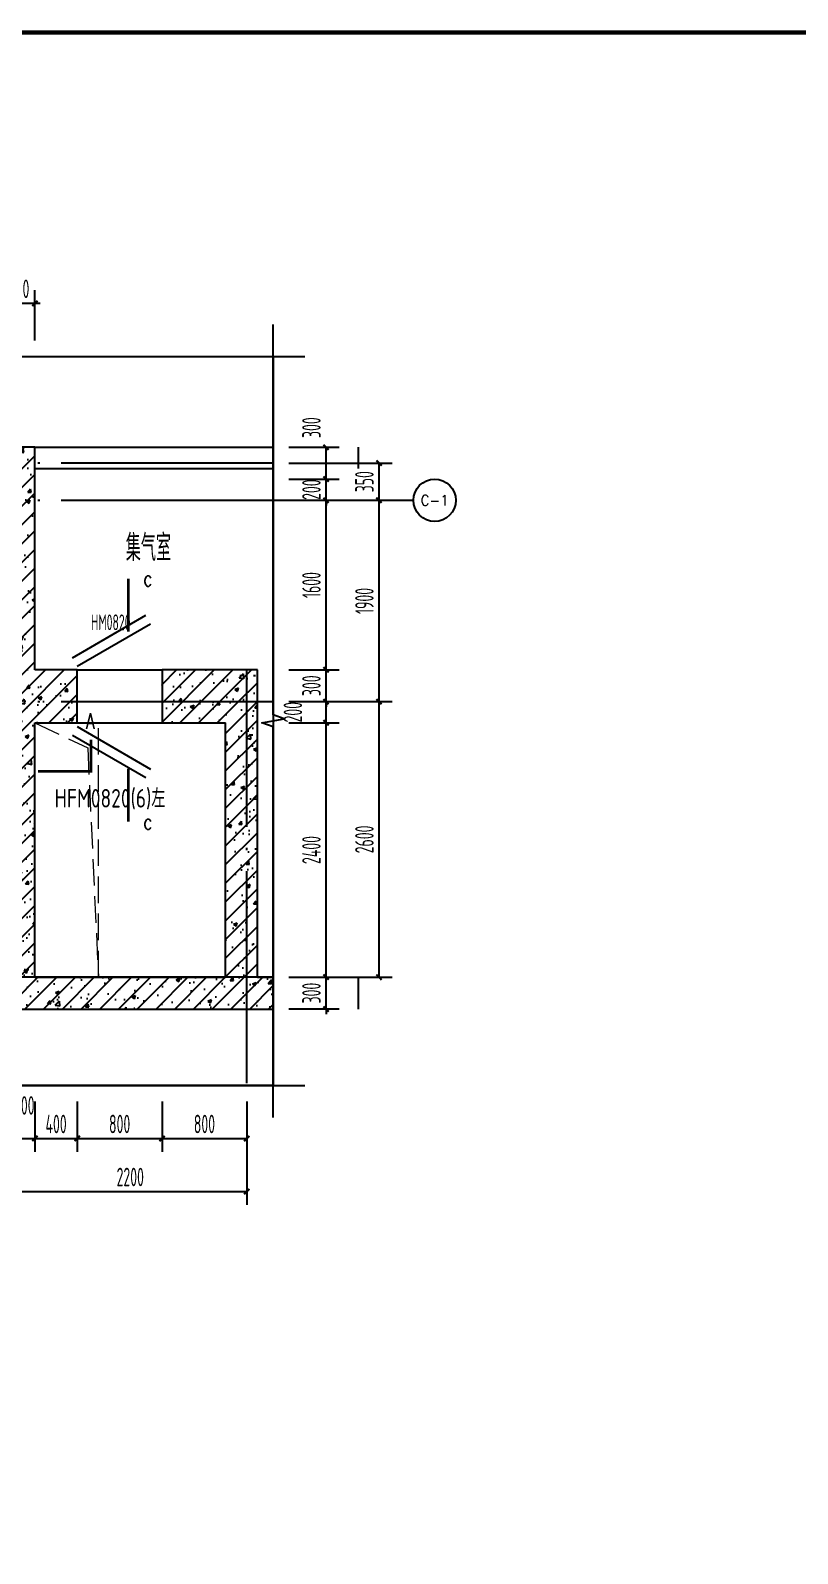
# Model space of a CAD drawing. Extents: x -473190 to 2138458, y -81875 to 2633646.
# Drawn here: x 1317867 to 1325107, y -67025 to -52655 of the extents above; entities that cross this region are included whole.
import ezdxf
from ezdxf.enums import TextEntityAlignment as Align

# ---------------------------------------------------------------- set-up
doc = ezdxf.new("R2010")
doc.units = 0
doc.header["$LTSCALE"] = 1000
doc.linetypes.add('DASH', pattern=[0.35, 0.25, -0.1])
doc.linetypes.add('DOTE', pattern=[2.42, 2, -0.2, 0.02, -0.2])
for name, color, linetype in [('A-WALL', 2, 'Continuous'), ('AXIS', 3, 'Continuous'), ('AXIS_TEXT', 7, 'Continuous'), ('DIM_SYMB', 3, 'Continuous'), ('DOTE', 1, 'DOTE'), ('ECA_TK', 7, 'Continuous'), ('PUB_DIM', 3, 'Continuous'), ('PUB_HATCH', 8, 'Continuous'), ('PUB_TEXT', 7, 'Continuous'), ('RF-M', 4, 'Continuous'), ('RF-MBH', 11, 'Continuous'), ('RF-QT', 30, 'Continuous'), ('tk', 7, 'Continuous')]:
    doc.layers.add(name, color=color, linetype=linetype)
doc.layers.add('HOLE', color=52, linetype='Continuous', lineweight=15)
doc.layers.add('RF-WZ', color=110, linetype='Continuous', lineweight=0)
doc.styles.add('8B2_02', font='tssdeng.shx', dxfattribs={"width": 0.6, "bigfont": 'TSSDCHN.shx'})
doc.styles.add('_TCH_AXIS', font='COMPLEX', dxfattribs={"bigfont": 'GBCBIG'})
doc.styles.add('_TCH_DIM_T3', font='tssdeng.shx', dxfattribs={"width": 0.564706, "bigfont": '@@@tssdchn.shx'})
doc.styles.add('_TCH_LABEL', font='COMPLEX', dxfattribs={"bigfont": 'GBCBIG'})
doc.styles.add('_TCH_WINDOW', font='tssdeng.shx', dxfattribs={"width": 0.8, "height": 3.5, "bigfont": 'tssdchn.shx'})
doc.styles.add('COMPLEX', font='COMPLEX.shx', dxfattribs={"width": 0.65})
doc.dimstyles.new('_TCH_ARCH&&50', dxfattribs={"dimtxt": 175, "dimasz": 50, "dimexe": 125, "dimexo": 150, "dimgap": 50, "dimtad": 1, "dimdec": 0, "dimzin": 0, "dimdsep": 46, "dimtxsty": '_TCH_DIM_T3', "dimblk": 'ARCHTICK', "dimcen": 0.09, "dimclrt": 7, "dimazin": 2, "dimtfac": 1, "dimtdec": 0, "dimtix": 1, "dimtmove": 2, "dimatfit": 3, "dimfxl": 0, "dimtolj": 1, "dimtzin": 0, "dimarcsym": 0})
pattern_1 = [(45, (-477544.96, -71625.69), (-88.388348, 88.388348), []), (50, (-477544.96, -71625.7), (358.63009, -31.376067), [37.5, -412.5]), (355, (-477544.96, -71625.7), (-69.37567, 376.09607), [30, -330]), (100.4514, (-477515.08, -71628.3), (289.25469, 344.71977), [31.870095, -350.571056]), (46.1842, (-477544.96, -71525.7), (533.62052, -82.75951), [56.25, -618.75]), (96.6356, (-477500.5, -71532.6), (467.33135, 487.05894), [47.80514, -525.8565]), (351.1842, (-477544.96, -71525.7), (467.33097, 487.0593), [45, -495]), (21, (-477494.96, -71550.7), (298.453526, -201.309445), [37.5, -412.5]), (326, (-477494.96, -71550.7), (121.657666, 362.57502), [30, -330]), (71.4514, (-477470.1, -71567.47), (420.111314, 161.26525), [31.870095, -350.571056]), (37.5, (-477544.96, -71625.69), (6.079928, 166.446927), [0, -326, 0, -335, 0, -331.25]), (7.5, (-477544.96, -71625.69), (131.534769, 197.205856), [0, -191, 0, -318.5, 0, -126.25]), (327.5, (-477656.46, -71625.69), (266.911218, -11.277436), [0, -125, 0, -390, 0, -517.5]), (317.5, (-477706.46, -71625.7), (291.593085, 50.05249), [0, -162.5, 0, -259, 0, -367.5])]

# ---------------------------------------------------------------- blocks, each defined once
blk = doc.blocks.new('10B_A1E图框')
at = {"layer": 'ECA_TK', "const_width": 0.8}
blk.add_lwpolyline([(831, 10), (831, 584), (18, 584), (18, 10)], close=True, dxfattribs=at)
blk = doc.blocks.new('_ArchTick')
at = {"color": 0, "linetype": 'ByBlock', "const_width": 0.4}
blk.add_lwpolyline([(-0.5, -0.5), (0.5, 0.5)], dxfattribs=at)
blk = doc.blocks.new('*D2415')
at = {"layer": 'Defpoints', "color": 0, "transparency": 16777216}
for p in [(1320157, -61587), (1320657, -61587), (1320157, -61887)]:
    blk.add_point(p, dxfattribs=at)
at = {"layer": 'PUB_DIM', "color": 0, "lineweight": -2, "transparency": 16777216}
for p, q in [((1320307, -61587), (1320782, -61587)), ((1320657, -61587), (1320657, -61537)), ((1320657, -61887), (1320657, -61587)), ((1320307, -61887), (1320782, -61887)), ((1320657, -61887), (1320657, -61937))]:
    blk.add_line(p, q, dxfattribs=at)
at = {"layer": 'PUB_DIM', "color": 0, "lineweight": -2, "transparency": 16777216, "xscale": 50, "yscale": 50, "zscale": 50}
for p, rotation in [((1320657, -61587), 270), ((1320657, -61887), 90)]:
    blk.add_blockref('_ArchTick', p, dxfattribs=dict(at, rotation=rotation))
at = {"layer": 'PUB_DIM', "color": 7, "transparency": 16777216, "insert": (1320519, -61737), "char_height": 175, "attachment_point": 5, "rotation": 90, "style": '_TCH_DIM_T3'}
blk.add_mtext('\\A1;300', dxfattribs=at)
blk = doc.blocks.new('*D2416')
at = {"layer": 'Defpoints', "color": 0, "transparency": 16777216}
for p in [(1320157, -59187), (1320657, -59187), (1320157, -61587)]:
    blk.add_point(p, dxfattribs=at)
at = {"layer": 'PUB_DIM', "color": 0, "lineweight": -2, "transparency": 16777216}
for p, q in [((1320307, -59187), (1320782, -59187)), ((1320657, -61587), (1320657, -59187)), ((1320307, -61587), (1320782, -61587))]:
    blk.add_line(p, q, dxfattribs=at)
at = {"layer": 'PUB_DIM', "color": 0, "lineweight": -2, "transparency": 16777216, "xscale": 50, "yscale": 50, "zscale": 50}
for p, rotation in [((1320657, -59187), 90), ((1320657, -61587), 270)]:
    blk.add_blockref('_ArchTick', p, dxfattribs=dict(at, rotation=rotation))
at = {"layer": 'PUB_DIM', "color": 7, "transparency": 16777216, "insert": (1320519, -60387), "char_height": 175, "attachment_point": 5, "rotation": 90, "style": '_TCH_DIM_T3'}
blk.add_mtext('\\A1;2400', dxfattribs=at)
blk = doc.blocks.new('*D2417')
at = {"layer": 'Defpoints', "color": 0, "transparency": 16777216}
for p in [(1320157, -58987), (1320657, -58987), (1320157, -59187)]:
    blk.add_point(p, dxfattribs=at)
at = {"layer": 'PUB_DIM', "color": 0, "lineweight": -2, "transparency": 16777216}
for p, q in [((1320307, -58987), (1320782, -58987)), ((1320657, -59187), (1320657, -58987)), ((1320307, -59187), (1320782, -59187))]:
    blk.add_line(p, q, dxfattribs=at)
at = {"layer": 'PUB_DIM', "color": 0, "lineweight": -2, "transparency": 16777216, "xscale": 50, "yscale": 50, "zscale": 50}
for p, rotation in [((1320657, -58987), 90), ((1320657, -59187), 270)]:
    blk.add_blockref('_ArchTick', p, dxfattribs=dict(at, rotation=rotation))
at = {"layer": 'PUB_DIM', "color": 7, "transparency": 16777216, "insert": (1320344, -59087), "char_height": 175, "attachment_point": 5, "rotation": 90, "style": '_TCH_DIM_T3'}
blk.add_mtext('\\A1;200', dxfattribs=at)
blk = doc.blocks.new('*D2418')
at = {"layer": 'Defpoints', "color": 0, "transparency": 16777216}
for p in [(1320157, -58687), (1320657, -58687), (1320157, -58987)]:
    blk.add_point(p, dxfattribs=at)
at = {"layer": 'PUB_DIM', "color": 0, "lineweight": -2, "transparency": 16777216}
for p, q in [((1320307, -58687), (1320782, -58687)), ((1320657, -58687), (1320657, -58637)), ((1320657, -58987), (1320657, -58687)), ((1320307, -58987), (1320782, -58987)), ((1320657, -58987), (1320657, -59037))]:
    blk.add_line(p, q, dxfattribs=at)
at = {"layer": 'PUB_DIM', "color": 0, "lineweight": -2, "transparency": 16777216, "xscale": 50, "yscale": 50, "zscale": 50}
for p, rotation in [((1320657, -58687), 270), ((1320657, -58987), 90)]:
    blk.add_blockref('_ArchTick', p, dxfattribs=dict(at, rotation=rotation))
at = {"layer": 'PUB_DIM', "color": 7, "transparency": 16777216, "insert": (1320519, -58837), "char_height": 175, "attachment_point": 5, "rotation": 90, "style": '_TCH_DIM_T3'}
blk.add_mtext('\\A1;300', dxfattribs=at)
blk = doc.blocks.new('*D2419')
at = {"layer": 'Defpoints', "color": 0, "transparency": 16777216}
for p in [(1320157, -57087), (1320657, -57087), (1320157, -58687)]:
    blk.add_point(p, dxfattribs=at)
at = {"layer": 'PUB_DIM', "color": 0, "lineweight": -2, "transparency": 16777216}
for p, q in [((1320307, -57087), (1320782, -57087)), ((1320657, -58687), (1320657, -57087)), ((1320307, -58687), (1320782, -58687))]:
    blk.add_line(p, q, dxfattribs=at)
at = {"layer": 'PUB_DIM', "color": 0, "lineweight": -2, "transparency": 16777216, "xscale": 50, "yscale": 50, "zscale": 50}
for p, rotation in [((1320657, -57087), 90), ((1320657, -58687), 270)]:
    blk.add_blockref('_ArchTick', p, dxfattribs=dict(at, rotation=rotation))
at = {"layer": 'PUB_DIM', "color": 7, "transparency": 16777216, "insert": (1320519, -57887), "char_height": 175, "attachment_point": 5, "rotation": 90, "style": '_TCH_DIM_T3'}
blk.add_mtext('\\A1;1600', dxfattribs=at)
blk = doc.blocks.new('*D2420')
at = {"layer": 'Defpoints', "color": 0, "transparency": 16777216}
for p in [(1320157, -56887), (1320657, -56887), (1320157, -57087)]:
    blk.add_point(p, dxfattribs=at)
at = {"layer": 'PUB_DIM', "color": 0, "lineweight": -2, "transparency": 16777216}
for p, q in [((1320307, -56887), (1320782, -56887)), ((1320657, -56887), (1320657, -56837)), ((1320657, -57087), (1320657, -56887)), ((1320307, -57087), (1320782, -57087)), ((1320657, -57087), (1320657, -57137))]:
    blk.add_line(p, q, dxfattribs=at)
at = {"layer": 'PUB_DIM', "color": 0, "lineweight": -2, "transparency": 16777216, "xscale": 50, "yscale": 50, "zscale": 50}
for p, rotation in [((1320657, -56887), 270), ((1320657, -57087), 90)]:
    blk.add_blockref('_ArchTick', p, dxfattribs=dict(at, rotation=rotation))
at = {"layer": 'PUB_DIM', "color": 7, "transparency": 16777216, "insert": (1320519, -56987), "char_height": 175, "attachment_point": 5, "rotation": 90, "style": '_TCH_DIM_T3'}
blk.add_mtext('\\A1;200', dxfattribs=at)
blk = doc.blocks.new('*D2421')
at = {"layer": 'Defpoints', "color": 0, "transparency": 16777216}
for p in [(1320157, -56587), (1320657, -56587), (1320157, -56887)]:
    blk.add_point(p, dxfattribs=at)
at = {"layer": 'PUB_DIM', "color": 0, "lineweight": -2, "transparency": 16777216}
for p, q in [((1320307, -56587), (1320782, -56587)), ((1320657, -56887), (1320657, -56587)), ((1320307, -56887), (1320782, -56887))]:
    blk.add_line(p, q, dxfattribs=at)
at = {"layer": 'PUB_DIM', "color": 0, "lineweight": -2, "transparency": 16777216, "xscale": 50, "yscale": 50, "zscale": 50}
for p, rotation in [((1320657, -56587), 90), ((1320657, -56887), 270)]:
    blk.add_blockref('_ArchTick', p, dxfattribs=dict(at, rotation=rotation))
at = {"layer": 'PUB_DIM', "color": 7, "transparency": 16777216, "insert": (1320519, -56402), "char_height": 175, "attachment_point": 5, "rotation": 90, "style": '_TCH_DIM_T3'}
blk.add_mtext('\\A1;300', dxfattribs=at)
blk = doc.blocks.new('*D2429')
at = {"layer": 'Defpoints', "color": 0, "transparency": 16777216}
for p in [(1317909, -55229), (1317609, -55729), (1317909, -55729)]:
    blk.add_point(p, dxfattribs=at)
at = {"layer": 'PUB_DIM', "color": 0, "lineweight": -2, "transparency": 16777216}
for p, q in [((1317609, -55579), (1317609, -55104)), ((1317909, -55579), (1317909, -55104)), ((1317609, -55229), (1317559, -55229)), ((1317609, -55229), (1317909, -55229)), ((1317909, -55229), (1317959, -55229))]:
    blk.add_line(p, q, dxfattribs=at)
at = {"layer": 'PUB_DIM', "color": 0, "lineweight": -2, "transparency": 16777216, "xscale": 50, "yscale": 50, "zscale": 50}
blk.add_blockref('_ArchTick', (1317609, -55229), dxfattribs=at)
at = {"layer": 'PUB_DIM', "color": 0, "lineweight": -2, "transparency": 16777216, "xscale": 50, "yscale": 50, "zscale": 50, "rotation": 180}
blk.add_blockref('_ArchTick', (1317909, -55229), dxfattribs=at)
at = {"layer": 'PUB_DIM', "color": 7, "transparency": 16777216, "insert": (1317759, -55092), "char_height": 175, "attachment_point": 5, "style": '_TCH_DIM_T3'}
blk.add_mtext('\\A1;300', dxfattribs=at)
blk = doc.blocks.new('*D2437')
at = {"layer": 'Defpoints', "color": 0, "transparency": 16777216}
for p in [(1317709, -62609), (1317909, -62609), (1317909, -63109)]:
    blk.add_point(p, dxfattribs=at)
at = {"layer": 'PUB_DIM', "color": 0, "lineweight": -2, "transparency": 16777216}
for p, q in [((1317709, -62759), (1317709, -63234)), ((1317909, -62759), (1317909, -63234)), ((1317709, -63109), (1317909, -63109))]:
    blk.add_line(p, q, dxfattribs=at)
at = {"layer": 'PUB_DIM', "color": 0, "lineweight": -2, "transparency": 16777216, "xscale": 50, "yscale": 50, "zscale": 50, "rotation": 180}
blk.add_blockref('_ArchTick', (1317709, -63109), dxfattribs=at)
at = {"layer": 'PUB_DIM', "color": 0, "lineweight": -2, "transparency": 16777216, "xscale": 50, "yscale": 50, "zscale": 50}
blk.add_blockref('_ArchTick', (1317909, -63109), dxfattribs=at)
at = {"layer": 'PUB_DIM', "color": 7, "transparency": 16777216, "insert": (1317809, -62797), "char_height": 175, "attachment_point": 5, "style": '_TCH_DIM_T3'}
blk.add_mtext('\\A1;200', dxfattribs=at)
blk = doc.blocks.new('*D2438')
at = {"layer": 'Defpoints', "color": 0, "transparency": 16777216}
for p in [(1317909, -62609), (1318309, -62609), (1318309, -63109)]:
    blk.add_point(p, dxfattribs=at)
at = {"layer": 'PUB_DIM', "color": 0, "lineweight": -2, "transparency": 16777216}
for p, q in [((1317909, -62759), (1317909, -63234)), ((1318309, -62759), (1318309, -63234)), ((1317909, -63109), (1318309, -63109))]:
    blk.add_line(p, q, dxfattribs=at)
at = {"layer": 'PUB_DIM', "color": 0, "lineweight": -2, "transparency": 16777216, "xscale": 50, "yscale": 50, "zscale": 50, "rotation": 180}
blk.add_blockref('_ArchTick', (1317909, -63109), dxfattribs=at)
at = {"layer": 'PUB_DIM', "color": 0, "lineweight": -2, "transparency": 16777216, "xscale": 50, "yscale": 50, "zscale": 50}
blk.add_blockref('_ArchTick', (1318309, -63109), dxfattribs=at)
at = {"layer": 'PUB_DIM', "color": 7, "transparency": 16777216, "insert": (1318109, -62972), "char_height": 175, "attachment_point": 5, "style": '_TCH_DIM_T3'}
blk.add_mtext('\\A1;400', dxfattribs=at)
blk = doc.blocks.new('*D2439')
at = {"layer": 'Defpoints', "color": 0, "transparency": 16777216}
for p in [(1318309, -62609), (1319109, -62609), (1319109, -63109)]:
    blk.add_point(p, dxfattribs=at)
at = {"layer": 'PUB_DIM', "color": 0, "lineweight": -2, "transparency": 16777216}
for p, q in [((1318309, -62759), (1318309, -63234)), ((1319109, -62759), (1319109, -63234)), ((1318309, -63109), (1319109, -63109))]:
    blk.add_line(p, q, dxfattribs=at)
at = {"layer": 'PUB_DIM', "color": 0, "lineweight": -2, "transparency": 16777216, "xscale": 50, "yscale": 50, "zscale": 50, "rotation": 180}
blk.add_blockref('_ArchTick', (1318309, -63109), dxfattribs=at)
at = {"layer": 'PUB_DIM', "color": 0, "lineweight": -2, "transparency": 16777216, "xscale": 50, "yscale": 50, "zscale": 50}
blk.add_blockref('_ArchTick', (1319109, -63109), dxfattribs=at)
at = {"layer": 'PUB_DIM', "color": 7, "transparency": 16777216, "insert": (1318709, -62972), "char_height": 175, "attachment_point": 5, "style": '_TCH_DIM_T3'}
blk.add_mtext('\\A1;800', dxfattribs=at)
blk = doc.blocks.new('*D2440')
at = {"layer": 'Defpoints', "color": 0, "transparency": 16777216}
for p in [(1319109, -62609), (1319909, -62609), (1319909, -63109)]:
    blk.add_point(p, dxfattribs=at)
at = {"layer": 'PUB_DIM', "color": 0, "lineweight": -2, "transparency": 16777216}
for p, q in [((1319109, -62759), (1319109, -63234)), ((1319909, -62759), (1319909, -63234)), ((1319109, -63109), (1319909, -63109))]:
    blk.add_line(p, q, dxfattribs=at)
at = {"layer": 'PUB_DIM', "color": 0, "lineweight": -2, "transparency": 16777216, "xscale": 50, "yscale": 50, "zscale": 50, "rotation": 180}
blk.add_blockref('_ArchTick', (1319109, -63109), dxfattribs=at)
at = {"layer": 'PUB_DIM', "color": 0, "lineweight": -2, "transparency": 16777216, "xscale": 50, "yscale": 50, "zscale": 50}
blk.add_blockref('_ArchTick', (1319909, -63109), dxfattribs=at)
at = {"layer": 'PUB_DIM', "color": 7, "transparency": 16777216, "insert": (1319509, -62972), "char_height": 175, "attachment_point": 5, "style": '_TCH_DIM_T3'}
blk.add_mtext('\\A1;800', dxfattribs=at)
blk = doc.blocks.new('*D2450')
at = {"layer": 'Defpoints', "color": 0, "transparency": 16777216}
for p in [(1320157, -58987), (1321157, -58987), (1320157, -61587)]:
    blk.add_point(p, dxfattribs=at)
at = {"layer": 'PUB_DIM', "color": 0, "lineweight": -2, "transparency": 16777216}
for p, q in [((1320307, -58987), (1321282, -58987)), ((1321157, -61587), (1321157, -58987)), ((1320307, -61587), (1321282, -61587))]:
    blk.add_line(p, q, dxfattribs=at)
at = {"layer": 'PUB_DIM', "color": 0, "lineweight": -2, "transparency": 16777216, "xscale": 50, "yscale": 50, "zscale": 50}
for p, rotation in [((1321157, -58987), 90), ((1321157, -61587), 270)]:
    blk.add_blockref('_ArchTick', p, dxfattribs=dict(at, rotation=rotation))
at = {"layer": 'PUB_DIM', "color": 7, "transparency": 16777216, "insert": (1321019, -60287), "char_height": 175, "attachment_point": 5, "rotation": 90, "style": '_TCH_DIM_T3'}
blk.add_mtext('\\A1;2600', dxfattribs=at)
blk = doc.blocks.new('*D2451')
at = {"layer": 'Defpoints', "color": 0, "transparency": 16777216}
for p in [(1320157, -57087), (1321157, -57087), (1320157, -58987)]:
    blk.add_point(p, dxfattribs=at)
at = {"layer": 'PUB_DIM', "color": 0, "lineweight": -2, "transparency": 16777216}
for p, q in [((1320307, -57087), (1321282, -57087)), ((1321157, -58987), (1321157, -57087)), ((1320307, -58987), (1321282, -58987))]:
    blk.add_line(p, q, dxfattribs=at)
at = {"layer": 'PUB_DIM', "color": 0, "lineweight": -2, "transparency": 16777216, "xscale": 50, "yscale": 50, "zscale": 50}
for p, rotation in [((1321157, -57087), 90), ((1321157, -58987), 270)]:
    blk.add_blockref('_ArchTick', p, dxfattribs=dict(at, rotation=rotation))
at = {"layer": 'PUB_DIM', "color": 7, "transparency": 16777216, "insert": (1321019, -58037), "char_height": 175, "attachment_point": 5, "rotation": 90, "style": '_TCH_DIM_T3'}
blk.add_mtext('\\A1;1900', dxfattribs=at)
blk = doc.blocks.new('*D2452')
at = {"layer": 'Defpoints', "color": 0, "transparency": 16777216}
for p in [(1320157, -56737), (1321157, -56737), (1320157, -57087)]:
    blk.add_point(p, dxfattribs=at)
at = {"layer": 'PUB_DIM', "color": 0, "lineweight": -2, "transparency": 16777216}
for p, q in [((1320307, -56737), (1321282, -56737)), ((1321157, -57087), (1321157, -56737)), ((1320307, -57087), (1321282, -57087))]:
    blk.add_line(p, q, dxfattribs=at)
at = {"layer": 'PUB_DIM', "color": 0, "lineweight": -2, "transparency": 16777216, "xscale": 50, "yscale": 50, "zscale": 50}
for p, rotation in [((1321157, -56737), 90), ((1321157, -57087), 270)]:
    blk.add_blockref('_ArchTick', p, dxfattribs=dict(at, rotation=rotation))
at = {"layer": 'PUB_DIM', "color": 7, "transparency": 16777216, "insert": (1321019, -56912), "char_height": 175, "attachment_point": 5, "rotation": 90, "style": '_TCH_DIM_T3'}
blk.add_mtext('\\A1;350', dxfattribs=at)
blk = doc.blocks.new('*D2455')
at = {"layer": 'Defpoints', "color": 0, "transparency": 16777216}
for p in [(1317709, -62609), (1319909, -62609), (1319909, -63609)]:
    blk.add_point(p, dxfattribs=at)
at = {"layer": 'PUB_DIM', "color": 0, "lineweight": -2, "transparency": 16777216}
for p, q in [((1317709, -62759), (1317709, -63734)), ((1319909, -62759), (1319909, -63734)), ((1317709, -63609), (1319909, -63609))]:
    blk.add_line(p, q, dxfattribs=at)
at = {"layer": 'PUB_DIM', "color": 0, "lineweight": -2, "transparency": 16777216, "xscale": 50, "yscale": 50, "zscale": 50, "rotation": 180}
blk.add_blockref('_ArchTick', (1317709, -63609), dxfattribs=at)
at = {"layer": 'PUB_DIM', "color": 0, "lineweight": -2, "transparency": 16777216, "xscale": 50, "yscale": 50, "zscale": 50}
blk.add_blockref('_ArchTick', (1319909, -63609), dxfattribs=at)
at = {"layer": 'PUB_DIM', "color": 7, "transparency": 16777216, "insert": (1318809, -63472), "char_height": 175, "attachment_point": 5, "style": '_TCH_DIM_T3'}
blk.add_mtext('\\A1;2200', dxfattribs=at)
blk = doc.blocks.new('_AXISO')
blk.add_circle((0, 0), 0.5)
at = {"layer": 'AXIS_TEXT', "style": 'COMPLEX', "width": 1.041667}
blk.add_attdef('A', text='', height=0.56, dxfattribs=at).set_placement((-0.25, -0.28), (0.25, -0.28), align=Align.FIT)

msp = doc.modelspace()

# ---------------------------------------------------------------- hatches: boundary and pattern name
at = {"layer": 'PUB_HATCH'}
h = msp.add_hatch(dxfattribs=at)
h.set_pattern_fill('钢筋混凝土', color=256, scale=50, style=0)
h.set_pattern_definition(pattern_1)
h.paths.add_polyline_path([(1317908.7, -56587.4), (1317058.7, -56587.4), (1317058.7, -56887.4), (1317608.7, -56887.4)])
h = msp.add_hatch(dxfattribs=at)
h.set_pattern_fill('钢筋混凝土', color=256, scale=50, style=0)
h.set_pattern_definition(pattern_1)
h.paths.add_polyline_path([(1317758.7, -58887.4), (1317908.7, -58687.4), (1317908.7, -56587.4), (1317608.7, -56887.4), (1317608.7, -58687.4)])
h = msp.add_hatch(dxfattribs=at)
h.set_pattern_fill('钢筋混凝土', color=256, scale=50, style=0)
h.set_pattern_definition(pattern_1)
h.paths.add_polyline_path([(1317908.7, -59187.4), (1318308.7, -59187.4), (1318308.7, -58687.4), (1317908.7, -58687.4), (1317758.7, -58887.4)])
h = msp.add_hatch(dxfattribs=at)
h.set_pattern_fill('钢筋混凝土', color=256, scale=50, style=0)
h.set_pattern_definition(pattern_1)
h.paths.add_polyline_path([(1320008.7, -58687.4), (1319108.7, -58687.4), (1319108.7, -59187.4), (1319708.7, -59187.4)])
h = msp.add_hatch(dxfattribs=at)
h.set_pattern_fill('钢筋混凝土', color=256, scale=50, style=0)
h.set_pattern_definition(pattern_1)
h.paths.add_polyline_path([(1319875.4, -61687.4), (1320008.7, -61587.4), (1320008.7, -58687.4), (1319708.7, -59187.4), (1319708.7, -61587.4)])
h = msp.add_hatch(dxfattribs=at)
h.set_pattern_fill('钢筋混凝土', color=256, scale=50, style=0)
h.set_pattern_definition(pattern_1)
h.paths.add_polyline_path([(1317742.1, -61687.4), (1317908.7, -61587.4), (1317908.7, -59187.4), (1317758.7, -58887.4), (1317608.7, -58987.4), (1317608.7, -61587.4)])
h = msp.add_hatch(dxfattribs=at)
h.set_pattern_fill('钢筋混凝土', color=256, scale=50, style=0)
h.set_pattern_definition(pattern_1)
h.paths.add_polyline_path([(1317742.1, -61687.4), (1317708.7, -61887.4), (1319908.7, -61887.4), (1319875.4, -61687.4), (1319708.7, -61587.4), (1317908.7, -61587.4)])
h = msp.add_hatch(dxfattribs=at)
h.set_pattern_fill('钢筋混凝土', color=256, scale=50, style=0)
h.set_pattern_definition(pattern_1)
h.paths.add_polyline_path([(1320156.8, -61587.4), (1320008.7, -61587.4), (1319875.4, -61687.4), (1319908.7, -61887.4), (1320156.8, -61887.4)])

# ---------------------------------------------------------------- linework, layer by layer
msp.add_lwpolyline([(1310897.2, -55729.4), (1320156.8, -55729.4), (1320156.8, -62609.3), (1310897.2, -62609.3)], close=True)
at = {"layer": 'A-WALL'}
for p, q in [((1317908.7, -56587.4), (1320156.8, -56587.4)), ((1320958.7, -56587.4), (1320958.7, -56787.4)), ((1317908.7, -56787.4), (1320156.8, -56787.4))]:
    msp.add_line(p, q, dxfattribs=at)
at = {"layer": 'AXIS'}
msp.add_line((1320156.8, -57087.4), (1321481.6, -57087.4), dxfattribs=at)
at = {"layer": 'DIM_SYMB'}
for points in [[(1320156.8, -62909.3), (1320156.8, -59225.6), (1320051.8, -59187.4), (1320261.8, -59150.4), (1320156.8, -59113.1), (1320156.8, -55429.4)], [(1310597.2, -55729.4), (1315470.7, -55729.4), (1315509, -55624.4), (1315546, -55834.4), (1315583.2, -55729.4), (1320456.8, -55729.4)], [(1310597.2, -62609.3), (1315470.7, -62609.3), (1315509, -62504.3), (1315546, -62714.3), (1315583.2, -62609.3), (1320456.8, -62609.3)]]:
    msp.add_lwpolyline(points, dxfattribs=at)
at = {"layer": 'DIM_SYMB', "const_width": 25}
for points in [[(1318791.7, -57825.4), (1318791.7, -58325.4)], [(1317937.2, -59645), (1318437.2, -59645), (1318437.2, -59345)], [(1318791.7, -59620.5), (1318791.7, -60120.5)]]:
    msp.add_lwpolyline(points, dxfattribs=at)
at = {"layer": 'DOTE'}
for p, q in [((1320156.8, -56737.4), (1310897.2, -56737.4)), ((1310897.2, -57087.4), (1320156.8, -57087.4)), ((1319908.7, -62587.4), (1319908.7, -58687.4)), ((1320156.8, -58987.4), (1310897.2, -58987.4)), ((1318708.7, -61587.4), (1310897.2, -61587.4)), ((1320156.8, -61587.4), (1310897.2, -61587.4))]:
    msp.add_line(p, q, dxfattribs=at)
at = {"layer": 'HOLE', "linetype": 'DASH'}
msp.add_lwpolyline([(1318508.7, -59187.4), (1317908.7, -59187.4), (1317908.7, -61587.4), (1318508.7, -61587.4)], close=True, dxfattribs=at)
msp.add_lwpolyline([(1317908.7, -59187.4), (1318407.1, -59424.4), (1318508.7, -61587.4)], dxfattribs=at)
at = {"layer": 'RF-M'}
for p, q in [((1318263, -58572.5), (1318955.8, -58172.5)), ((1318308.7, -58651.7), (1319001.6, -58251.7)), ((1318308.7, -58687.4), (1319108.7, -58687.4)), ((1318308.7, -59187.4), (1319108.7, -59187.4)), ((1318263, -59302.3), (1318955.8, -59702.3)), ((1318308.7, -59223.1), (1319001.6, -59623.1))]:
    msp.add_line(p, q, dxfattribs=at)
at = {"layer": 'RF-QT'}
for p, q in [((1317908.7, -56587.4), (1317058.7, -56587.4)), ((1317908.7, -58687.4), (1317908.7, -56587.4)), ((1318308.7, -58687.4), (1317908.7, -58687.4)), ((1318308.7, -59187.4), (1318308.7, -58687.4)), ((1320008.7, -58687.4), (1319108.7, -58687.4)), ((1319108.7, -58687.4), (1319108.7, -59187.4)), ((1320008.7, -61587.4), (1320008.7, -58687.4)), ((1317908.7, -61587.4), (1317908.7, -59187.4)), ((1317908.7, -59187.4), (1318308.7, -59187.4)), ((1319108.7, -59187.4), (1319708.7, -59187.4)), ((1319708.7, -61587.4), (1319708.7, -59187.4)), ((1317908.7, -61587.4), (1319708.7, -61587.4)), ((1320008.7, -61587.4), (1320156.8, -61587.4)), ((1320958.7, -61587.4), (1320958.7, -61887.4)), ((1317708.7, -61887.4), (1319908.7, -61887.4)), ((1319908.7, -61887.4), (1320156.8, -61887.4))]:
    msp.add_line(p, q, dxfattribs=at)

# ---------------------------------------------------------------- block references
at = {"layer": 'AXIS'}
ref = msp.add_blockref('_AXISO', (1321681.6, -57087.4), dxfattribs=dict(at, xscale=400, yscale=400, zscale=400))
ref.add_attrib('A', 'C-1', dxfattribs={"layer": 'AXIS_TEXT', "height": 98.31, "style": '_TCH_AXIS'}).set_placement((1321550.5, -57136.6), (1321812.7, -57136.6), align=Align.FIT)
at = {"layer": 'tk', "xscale": 50, "yscale": 50, "zscale": 50}
msp.add_blockref('10B_A1E图框', (1306263.1, -81874.6), dxfattribs=at)

# ---------------------------------------------------------------- texts
at = {"layer": 'PUB_TEXT', "style": '_TCH_LABEL', "width": 0.705882}
for s, p in [('c', (1318934.2, -57899.8)), ('A', (1318392.2, -59244.4)), ('c', (1318934.2, -60194.9))]:
    msp.add_text(s, height=148.8, dxfattribs=at).set_placement(p)
at = {"layer": 'RF-M', "color": 11, "style": '_TCH_WINDOW', "width": 0.564706}
msp.add_text('HM0820', height=148.75, dxfattribs=at).set_placement((1318438.8, -58313))
at = {"layer": 'RF-MBH', "style": '_TCH_WINDOW', "width": 0.8}
msp.add_text('HFM0820(6)左', height=175, dxfattribs=at).set_placement((1318095, -59986.3))
at = {"layer": 'RF-WZ', "style": '8B2_02', "width": 0.6}
msp.add_text('集气室', height=250, rotation=0.26269, dxfattribs=at).set_placement((1318767, -57661.1))

# ---------------------------------------------------------------- dimensions: what is measured, and where the dimension line sits
at = {"layer": 'PUB_DIM'}
for p1, p2, distance, picture, middle in [((1317608.7, -55729.4), (1317908.7, -55729.4), 500, '*D2429', (1317758.7, -55091.9)), ((1320156.8, -57087.4), (1320156.8, -56737.4), -1000, '*D2452', (1321019.3, -56912.4)), ((1320156.8, -57087.4), (1320156.8, -56887.4), -500, '*D2420', (1320519.3, -56987.4)), ((1320156.8, -58687.4), (1320156.8, -57087.4), -500, '*D2419', (1320519.3, -57887.4)), ((1320156.8, -58987.4), (1320156.8, -57087.4), -1000, '*D2451', (1321019.3, -58037.4)), ((1320156.8, -58987.4), (1320156.8, -58687.4), -500, '*D2418', (1320519.3, -58837.4)), ((1320156.8, -61587.4), (1320156.8, -58987.4), -1000, '*D2450', (1321019.3, -60287.4)), ((1320156.8, -61587.4), (1320156.8, -59187.4), -500, '*D2416', (1320519.3, -60387.4)), ((1320156.8, -61887.4), (1320156.8, -61587.4), -500, '*D2415', (1320519.3, -61737.4)), ((1317708.7, -62609.3), (1319908.7, -62609.3), -1000, '*D2455', (1318808.7, -63471.8)), ((1317908.7, -62609.3), (1318308.7, -62609.3), -500, '*D2438', (1318108.7, -62971.8)), ((1318308.7, -62609.3), (1319108.7, -62609.3), -500, '*D2439', (1318708.7, -62971.8)), ((1319108.7, -62609.3), (1319908.7, -62609.3), -500, '*D2440', (1319508.7, -62971.8))]:
    dim = msp.add_aligned_dim(p1=p1, p2=p2, distance=distance, dimstyle='_TCH_ARCH&&50', dxfattribs=at)
    dim.commit()
    dim.dimension.update_dxf_attribs({"geometry": picture, "text_midpoint": middle})
for base, p1, p2, angle, picture, middle in [((1320656.8, -56587.4), (1320156.8, -56887.4), (1320156.8, -56587.4), 90, '*D2421', (1320519.3, -56402.4)), ((1320656.8, -58987.4), (1320156.8, -59187.4), (1320156.8, -58987.4), 90, '*D2417', (1320344.3, -59087.4)), ((1317908.7, -63109.3), (1317708.7, -62609.3), (1317908.7, -62609.3), 0, '*D2437', (1317808.7, -62796.8))]:
    dim = msp.add_linear_dim(base=base, p1=p1, p2=p2, angle=angle, dimstyle='_TCH_ARCH&&50', dxfattribs=at)
    dim.commit()
    dim.dimension.update_dxf_attribs({"geometry": picture, "text_midpoint": middle, "dimtype": 129})

doc.saveas('drawing.dxf')
